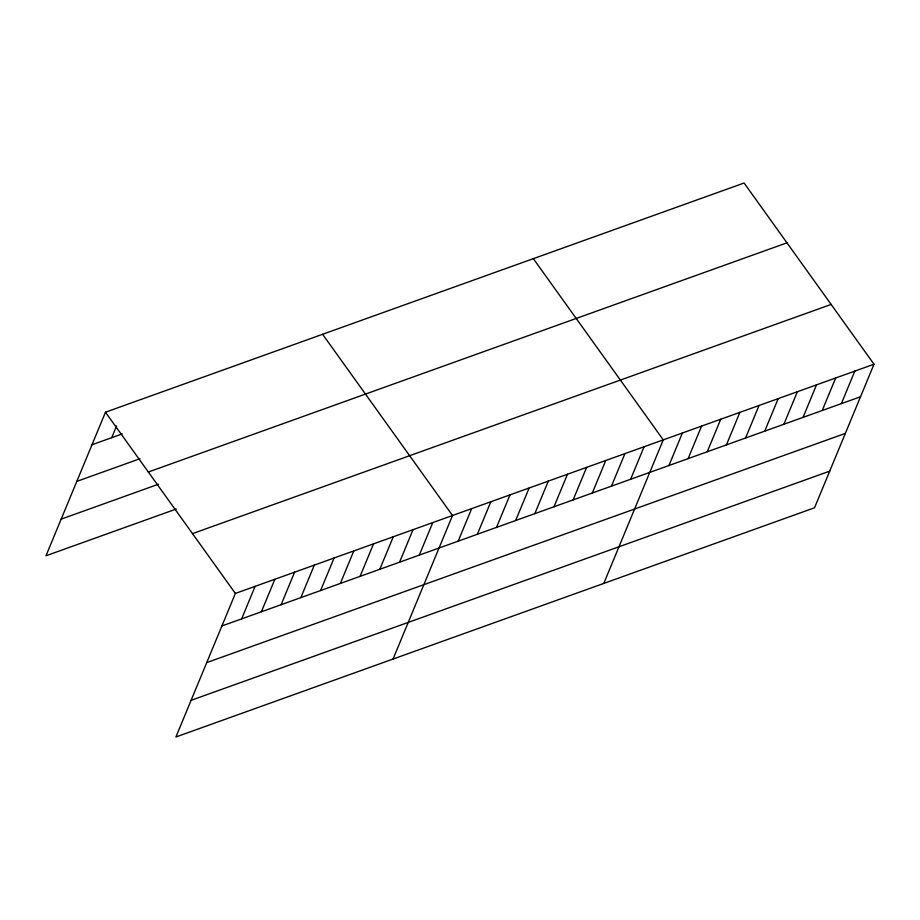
<?xml version="1.0" encoding="UTF-8"?>
<svg xmlns="http://www.w3.org/2000/svg" width="920" height="920" viewBox="0 0 920 920"><rect width="100%" height="100%" fill="white"/><g stroke="black" fill="none" stroke-linecap="round" stroke-linejoin="round"><path stroke-width="1.38" d="M874 364.228L235.382 593.434L175.915 736.977L814.533 507.782L874 364.228L744.084 183.022L105.466 412.217L46 555.772L176.283 509.013M111.734 437.667L116.575 425.948M241.649 618.872L255.116 586.339M261.383 611.788L274.861 579.255M281.129 604.705L294.596 572.171M300.863 597.609L314.341 565.087M320.608 590.525L334.075 558.003M340.342 583.441L353.809 550.919M360.077 576.357L373.554 543.835M379.822 569.273L393.288 536.751M399.556 562.189L413.034 529.667M419.301 555.105L432.768 522.583M393.047 659.053L452.513 515.499L322.598 334.293M458.194 541.144L471.672 508.622M477.353 534.267L490.831 501.745M496.512 527.39L509.99 494.868M515.672 520.513L529.149 487.991M534.83 513.647L548.308 481.114M553.99 506.77L567.467 474.248M573.148 499.893L586.615 467.371M592.307 493.016L605.774 460.494M611.466 486.139L624.933 453.617M630.625 479.262L644.092 446.74M603.796 583.418L663.251 439.863L533.335 258.658M668.943 465.508L682.41 432.986M688.102 458.631L701.569 426.109M707.261 451.754L720.728 419.232M726.42 444.877L739.887 412.355M745.579 438L759.046 405.478M764.738 431.123L778.205 398.601M783.897 424.258L797.364 391.724M803.056 417.381L816.523 384.859M822.216 410.504L835.682 377.982M841.374 403.627L854.841 371.105M91.988 444.751L122.256 433.883M76.808 481.39L139.978 458.712M148.339 472.017L786.956 242.822M61.18 519.133L158.562 484.184M192.51 533.634L831.128 304.428M221.904 625.956L860.533 396.75M206.736 662.595L845.353 433.389M191.095 700.338L829.713 471.143M105.466 412.217L235.382 593.434"/></g></svg>
